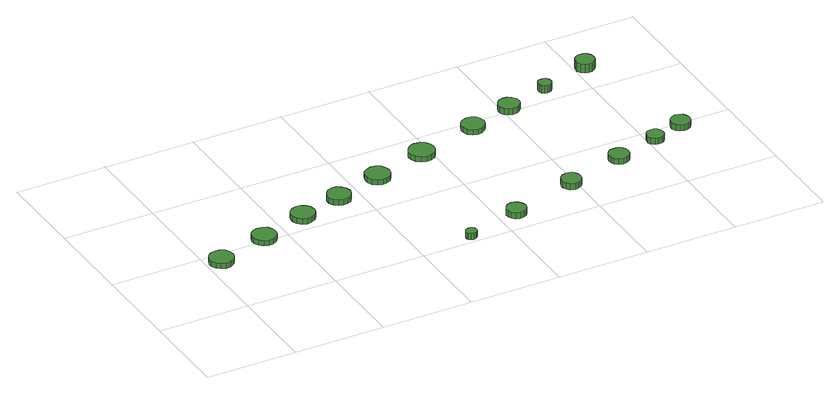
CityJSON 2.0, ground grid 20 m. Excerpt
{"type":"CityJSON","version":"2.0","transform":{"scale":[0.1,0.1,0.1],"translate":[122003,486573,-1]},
"CityObjects":{
"tree1":{"type":"SolitaryVegetationObject","attributes":{"function":"something"},"geometry":[{"type":"MultiSurface","lod":"1","boundaries":[[[0,1,2,3,4,5,6,7,8,9,10,11,12,13,14]],[[15,16,17,18,19,20,21,22,23,24,25,26,27,28,29]],[[0,29,28,1]],[[1,28,27,2]],[[2,27,26,3]],[[3,26,25,4]],[[4,25,24,5]],[[5,24,23,6]],[[6,23,22,7]],[[7,22,21,8]],[[8,21,20,9]],[[9,20,19,10]],[[10,19,18,11]],[[11,18,17,12]],[[12,17,16,13]],[[13,16,15,14]],[[14,15,29,0]]]}]},
"tree2":{"type":"SolitaryVegetationObject","attributes":{"function":"something"},"geometry":[{"type":"MultiSurface","lod":"1","boundaries":[[[30,31,32,33,34,35,36,37,38,39,40,41,42,43,44]],[[45,46,47,48,49,50,51,52,53,54,55,56,57,58,59]],[[30,59,58,31]],[[31,58,57,32]],[[32,57,56,33]],[[33,56,55,34]],[[34,55,54,35]],[[35,54,53,36]],[[36,53,52,37]],[[37,52,51,38]],[[38,51,50,39]],[[39,50,49,40]],[[40,49,48,41]],[[41,48,47,42]],[[42,47,46,43]],[[43,46,45,44]],[[44,45,59,30]]]}]},
"tree3":{"type":"SolitaryVegetationObject","attributes":{"function":"something"},"geometry":[{"type":"MultiSurface","lod":"1","boundaries":[[[60,61,62,63,64,65,66,67,68,69,70,71,72,73,74]],[[75,76,77,78,79,80,81,82,83,84,85,86,87,88,89]],[[60,89,88,61]],[[61,88,87,62]],[[62,87,86,63]],[[63,86,85,64]],[[64,85,84,65]],[[65,84,83,66]],[[66,83,82,67]],[[67,82,81,68]],[[68,81,80,69]],[[69,80,79,70]],[[70,79,78,71]],[[71,78,77,72]],[[72,77,76,73]],[[73,76,75,74]],[[74,75,89,60]]]}]},
"tree4":{"type":"SolitaryVegetationObject","attributes":{"function":"something"},"geometry":[{"type":"MultiSurface","lod":"1","boundaries":[[[90,91,92,93,94,95,96,97,98,99,100,101,102,103,104]],[[105,106,107,108,109,110,111,112,113,114,115,116,117,118,119]],[[90,119,118,91]],[[91,118,117,92]],[[92,117,116,93]],[[93,116,115,94]],[[94,115,114,95]],[[95,114,113,96]],[[96,113,112,97]],[[97,112,111,98]],[[98,111,110,99]],[[99,110,109,100]],[[100,109,108,101]],[[101,108,107,102]],[[102,107,106,103]],[[103,106,105,104]],[[104,105,119,90]]]}]},
"tree5":{"type":"SolitaryVegetationObject","attributes":{"function":"something"},"geometry":[{"type":"MultiSurface","lod":"1","boundaries":[[[120,121,122,123,124,125,126,127,128,129,130,131,132,133,134]],[[135,136,137,138,139,140,141,142,143,144,145,146,147,148,149]],[[120,149,148,121]],[[121,148,147,122]],[[122,147,146,123]],[[123,146,145,124]],[[124,145,144,125]],[[125,144,143,126]],[[126,143,142,127]],[[127,142,141,128]],[[128,141,140,129]],[[129,140,139,130]],[[130,139,138,131]],[[131,138,137,132]],[[132,137,136,133]],[[133,136,135,134]],[[134,135,149,120]]]}]},
"tree6":{"type":"SolitaryVegetationObject","attributes":{"function":"something"},"geometry":[{"type":"MultiSurface","lod":"1","boundaries":[[[150,151,152,153,154,155,156,157,158,159,160,161,162,163,164]],[[165,166,167,168,169,170,171,172,173,174,175,176,177,178,179]],[[150,179,178,151]],[[151,178,177,152]],[[152,177,176,153]],[[153,176,175,154]],[[154,175,174,155]],[[155,174,173,156]],[[156,173,172,157]],[[157,172,171,158]],[[158,171,170,159]],[[159,170,169,160]],[[160,169,168,161]],[[161,168,167,162]],[[162,167,166,163]],[[163,166,165,164]],[[164,165,179,150]]]}]},
"tree7":{"type":"SolitaryVegetationObject","attributes":{"function":"something"},"geometry":[{"type":"MultiSurface","lod":"1","boundaries":[[[180,181,182,183,184,185,186,187,188,189,190,191,192,193,194]],[[195,196,197,198,199,200,201,202,203,204,205,206,207,208,209]],[[180,209,208,181]],[[181,208,207,182]],[[182,207,206,183]],[[183,206,205,184]],[[184,205,204,185]],[[185,204,203,186]],[[186,203,202,187]],[[187,202,201,188]],[[188,201,200,189]],[[189,200,199,190]],[[190,199,198,191]],[[191,198,197,192]],[[192,197,196,193]],[[193,196,195,194]],[[194,195,209,180]]]}]},
"tree8":{"type":"SolitaryVegetationObject","attributes":{"function":"something"},"geometry":[{"type":"MultiSurface","lod":"1","boundaries":[[[210,211,212,213,214,215,216,217,218,219,220,221,222,223,224]],[[225,226,227,228,229,230,231,232,233,234,235,236,237,238,239]],[[210,239,238,211]],[[211,238,237,212]],[[212,237,236,213]],[[213,236,235,214]],[[214,235,234,215]],[[215,234,233,216]],[[216,233,232,217]],[[217,232,231,218]],[[218,231,230,219]],[[219,230,229,220]],[[220,229,228,221]],[[221,228,227,222]],[[222,227,226,223]],[[223,226,225,224]],[[224,225,239,210]]]}]},
"tree9":{"type":"SolitaryVegetationObject","attributes":{"function":"something"}},
"tree10":{"type":"SolitaryVegetationObject","attributes":{"function":"something"},"geometry":[{"type":"MultiSurface","lod":"1","boundaries":[[[240,241,242,243,244,245,246,247,248,249,250,251,252,253,254]],[[255,256,257,258,259,260,261,262,263,264,265,266,267,268,269]],[[240,269,268,241]],[[241,268,267,242]],[[242,267,266,243]],[[243,266,265,244]],[[244,265,264,245]],[[245,264,263,246]],[[246,263,262,247]],[[247,262,261,248]],[[248,261,260,249]],[[249,260,259,250]],[[250,259,258,251]],[[251,258,257,252]],[[252,257,256,253]],[[253,256,255,254]],[[254,255,269,240]]]}]},
"tree11":{"type":"SolitaryVegetationObject","attributes":{"function":"something"},"geometry":[{"type":"MultiSurface","lod":"1","boundaries":[[[270,271,272,273,274,275,276,277,278,279,280,281,282,283,284]],[[285,286,287,288,289,290,291,292,293,294,295,296,297,298,299]],[[270,299,298,271]],[[271,298,297,272]],[[272,297,296,273]],[[273,296,295,274]],[[274,295,294,275]],[[275,294,293,276]],[[276,293,292,277]],[[277,292,291,278]],[[278,291,290,279]],[[279,290,289,280]],[[280,289,288,281]],[[281,288,287,282]],[[282,287,286,283]],[[283,286,285,284]],[[284,285,299,270]]]}]},
"tree12":{"type":"SolitaryVegetationObject","attributes":{"function":"something"},"geometry":[{"type":"MultiSurface","lod":"1","boundaries":[[[300,301,302,303,304,305,306,307,308,309,310,311,312,313,314]],[[315,316,317,318,319,320,321,322,323,324,325,326,327,328,329]],[[300,329,328,301]],[[301,328,327,302]],[[302,327,326,303]],[[303,326,325,304]],[[304,325,324,305]],[[305,324,323,306]],[[306,323,322,307]],[[307,322,321,308]],[[308,321,320,309]],[[309,320,319,310]],[[310,319,318,311]],[[311,318,317,312]],[[312,317,316,313]],[[313,316,315,314]],[[314,315,329,300]]]}]},
"tree13":{"type":"SolitaryVegetationObject","attributes":{"function":"something"},"geometry":[{"type":"MultiSurface","lod":"1","boundaries":[[[330,331,332,333,334,335,336,337,338,339,340,341,342,343,344]],[[345,346,347,348,349,350,351,352,353,354,355,356,357,358,359]],[[330,359,358,331]],[[331,358,357,332]],[[332,357,356,333]],[[333,356,355,334]],[[334,355,354,335]],[[335,354,353,336]],[[336,353,352,337]],[[337,352,351,338]],[[338,351,350,339]],[[339,350,349,340]],[[340,349,348,341]],[[341,348,347,342]],[[342,347,346,343]],[[343,346,345,344]],[[344,345,359,330]]]}]},
"tree14":{"type":"SolitaryVegetationObject","attributes":{"function":"something"},"geometry":[{"type":"MultiSurface","lod":"1","boundaries":[[[360,361,362,363,364,365,366,367,368,369,370,371,372,373,374]],[[375,376,377,378,379,380,381,382,383,384,385,386,387,388,389]],[[360,389,388,361]],[[361,388,387,362]],[[362,387,386,363]],[[363,386,385,364]],[[364,385,384,365]],[[365,384,383,366]],[[366,383,382,367]],[[367,382,381,368]],[[368,381,380,369]],[[369,380,379,370]],[[370,379,378,371]],[[371,378,377,372]],[[372,377,376,373]],[[373,376,375,374]],[[374,375,389,360]]]}]},
"tree15":{"type":"SolitaryVegetationObject","attributes":{"function":"something"},"geometry":[{"type":"MultiSurface","lod":"1","boundaries":[[[390,391,392,393,394,395,396,397,398,399,400,401,402,403,404]],[[405,406,407,408,409,410,411,412,413,414,415,416,417,418,419]],[[390,419,418,391]],[[391,418,417,392]],[[392,417,416,393]],[[393,416,415,394]],[[394,415,414,395]],[[395,414,413,396]],[[396,413,412,397]],[[397,412,411,398]],[[398,411,410,399]],[[399,410,409,400]],[[400,409,408,401]],[[401,408,407,402]],[[402,407,406,403]],[[403,406,405,404]],[[404,405,419,390]]]}]},
"tree16":{"type":"SolitaryVegetationObject","attributes":{"function":"something"},"geometry":[{"type":"MultiSurface","lod":"1","boundaries":[[[420,421,422,423,424,425,426,427,428,429,430,431,432,433,434]],[[435,436,437,438,439,440,441,442,443,444,445,446,447,448,449]],[[420,449,448,421]],[[421,448,447,422]],[[422,447,446,423]],[[423,446,445,424]],[[424,445,444,425]],[[425,444,443,426]],[[426,443,442,427]],[[427,442,441,428]],[[428,441,440,429]],[[429,440,439,430]],[[430,439,438,431]],[[431,438,437,432]],[[432,437,436,433]],[[433,436,435,434]],[[434,435,449,420]]]}]},
"tree17":{"type":"SolitaryVegetationObject","attributes":{"function":"something"},"geometry":[{"type":"MultiSurface","lod":"1","boundaries":[[[450,451,452,453,454,455,456,457,458,459,460,461,462,463,464]],[[465,466,467,468,469,470,471,472,473,474,475,476,477,478,479]],[[450,479,478,451]],[[451,478,477,452]],[[452,477,476,453]],[[453,476,475,454]],[[454,475,474,455]],[[455,474,473,456]],[[456,473,472,457]],[[457,472,471,458]],[[458,471,470,459]],[[459,470,469,460]],[[460,469,468,461]],[[461,468,467,462]],[[462,467,466,463]],[[463,466,465,464]],[[464,465,479,450]]]}]}
},
"vertices":[
[59,171,17],[57,182,17],[51,191,17],[41,196,17],[30,197,17],[20,194,17],[12,187,17],[7,177,17],[7,166,17],[12,156,17],[20,149,17],[30,145,17],[41,146,17],[51,152,17],[57,161,17],[57,161,5],[51,152,5],[41,146,5],[30,145,5],[20,149,5],[12,156,5],[7,166,5],[7,177,5],[12,187,5],[20,194,5],[30,197,5],[41,196,5],[51,191,5],[57,182,5],[59,171,5],
[175,207,17],[173,218,17],[167,227,17],[157,232,17],[146,233,17],[136,230,17],[128,223,17],[123,213,17],[123,202,17],[128,192,17],[136,184,17],[146,181,17],[157,182,17],[167,188,17],[173,196,17],[173,196,5],[167,188,5],[157,182,5],[146,181,5],[136,184,5],[128,192,5],[123,202,5],[123,213,5],[128,223,5],[136,230,5],[146,233,5],[157,232,5],[167,227,5],[173,218,5],[175,207,5],
[282,242,18],[280,253,18],[273,261,18],[264,267,18],[254,268,18],[243,264,18],[235,257,18],[231,247,18],[231,237,18],[235,227,18],[243,220,18],[254,216,18],[264,218,18],[273,223,18],[280,232,18],[280,232,5],[273,223,5],[264,218,5],[254,216,5],[243,220,5],[235,227,5],[231,237,5],[231,247,5],[235,257,5],[243,264,5],[254,268,5],[264,267,5],[273,261,5],[280,253,5],[282,242,5],
[379,270,18],[376,281,18],[370,289,18],[361,295,18],[350,296,18],[340,292,18],[333,285,18],[328,276,18],[328,265,18],[333,255,18],[340,248,18],[350,245,18],[361,246,18],[370,251,18],[376,260,18],[376,260,5],[370,251,5],[361,246,5],[350,245,5],[340,248,5],[333,255,5],[328,265,5],[328,276,5],[333,285,5],[340,292,5],[350,296,5],[361,295,5],[370,289,5],[376,281,5],[379,270,5],
[531,20,18],[530,25,18],[527,29,18],[523,31,18],[518,32,18],[513,30,18],[509,27,18],[507,23,18],[507,17,18],[509,13,18],[513,10,18],[518,8,18],[523,9,18],[527,11,18],[530,15,18],[530,15,4],[527,11,4],[523,9,4],[518,8,4],[513,10,4],[509,13,4],[507,17,4],[507,23,4],[509,27,4],[513,30,4],[518,32,4],[523,31,4],[527,29,4],[530,25,4],[531,20,4],
[486,303,17],[483,314,17],[477,323,17],[467,328,17],[456,330,17],[446,326,17],[437,319,17],[433,309,17],[433,297,17],[437,287,17],[446,280,17],[456,276,17],[467,278,17],[477,283,17],[483,292,17],[483,292,5],[477,283,5],[467,278,5],[456,276,5],[446,280,5],[437,287,5],[433,297,5],[433,309,5],[437,319,5],[446,326,5],[456,330,5],[467,328,5],[477,323,5],[483,314,5],[486,303,5],
[661,55,18],[659,63,18],[654,70,18],[646,75,18],[638,76,18],[629,73,18],[623,67,18],[619,59,18],[619,50,18],[623,43,18],[629,37,18],[638,34,18],[646,35,18],[654,39,18],[659,46,18],[659,46,4],[654,39,4],[646,35,4],[638,34,4],[629,37,4],[623,43,4],[619,50,4],[619,59,4],[623,67,4],[629,73,4],[638,76,4],[646,75,4],[654,70,4],[659,63,4],[661,55,4],
[606,339,17],[604,350,17],[597,360,17],[587,365,17],[575,367,17],[564,363,17],[556,355,17],[551,345,17],[551,333,17],[556,323,17],[564,315,17],[575,311,17],[587,313,17],[597,318,17],[604,328,17],[604,328,5],[597,318,5],[587,313,5],[575,311,5],[564,315,5],[556,323,5],[551,333,5],[551,345,5],[556,355,5],[564,363,5],[575,367,5],[587,365,5],[597,360,5],[604,350,5],[606,339,5],
[811,101,18],[809,109,18],[804,117,18],[796,121,18],[787,122,18],[778,119,18],[772,113,18],[768,105,18],[768,96,18],[772,88,18],[778,82,18],[787,79,18],[796,80,18],[804,84,18],[809,92,18],[809,92,4],[804,84,4],[796,80,4],[787,79,4],[778,82,4],[772,88,4],[768,96,4],[768,105,4],[772,113,4],[778,119,4],[787,122,4],[796,121,4],[804,117,4],[809,109,4],[811,101,4],
[741,378,17],[739,388,17],[733,397,17],[724,402,17],[714,403,17],[704,400,17],[696,393,17],[692,383,17],[692,373,17],[696,363,17],[704,356,17],[714,353,17],[724,354,17],[733,360,17],[739,368,17],[739,368,5],[733,360,5],[724,354,5],[714,353,5],[704,356,5],[696,363,5],[692,373,5],[692,383,5],[696,393,5],[704,400,5],[714,403,5],[724,402,5],[733,397,5],[739,388,5],[741,378,5],
[837,407,20],[835,417,20],[829,424,20],[821,429,20],[811,430,20],[802,427,20],[795,421,20],[791,412,20],[791,403,20],[795,394,20],[802,388,20],[811,385,20],[821,386,20],[829,391,20],[835,398,20],[835,398,6],[829,391,6],[821,386,6],[811,385,6],[802,388,6],[795,394,6],[791,403,6],[791,412,6],[795,421,6],[802,427,6],[811,430,6],[821,429,6],[829,424,6],[835,417,6],[837,407,6],
[941,140,17],[939,149,17],[934,156,17],[926,160,17],[917,161,17],[908,159,17],[901,153,17],[898,144,17],[898,135,17],[901,127,17],[908,121,17],[917,118,17],[926,119,17],[934,124,17],[939,131,17],[939,131,4],[934,124,4],[926,119,4],[917,118,4],[908,121,4],[901,127,4],[898,135,4],[898,144,4],[901,153,4],[908,159,4],[917,161,4],[926,160,4],[934,156,4],[939,149,4],[941,140,4],
[927,439,23],[925,445,23],[922,450,23],[917,453,23],[911,453,23],[905,452,23],[900,448,23],[898,442,23],[898,436,23],[900,431,23],[905,427,23],[911,425,23],[917,425,23],[922,428,23],[925,433,23],[925,433,6],[922,428,6],[917,425,6],[911,425,6],[905,427,6],[900,431,6],[898,436,6],[898,442,6],[900,448,6],[905,452,6],[911,453,6],[917,453,6],[922,450,6],[925,445,6],[927,439,6],
[1036,169,18],[1034,177,18],[1030,183,18],[1023,187,18],[1015,187,18],[1008,185,18],[1002,180,18],[999,173,18],[999,165,18],[1002,158,18],[1008,153,18],[1015,151,18],[1023,152,18],[1030,155,18],[1034,162,18],[1034,162,4],[1030,155,4],[1023,152,4],[1015,151,4],[1008,153,4],[1002,158,4],[999,165,4],[999,173,4],[1002,180,4],[1008,185,4],[1015,187,4],[1023,187,4],[1030,183,4],[1034,177,4],[1036,169,4],
[1108,192,18],[1106,201,18],[1101,208,18],[1093,212,18],[1085,213,18],[1076,210,18],[1070,205,18],[1066,196,18],[1066,188,18],[1070,180,18],[1076,174,18],[1085,171,18],[1093,172,18],[1101,176,18],[1106,183,18],[1106,183,4],[1101,176,4],[1093,172,4],[1085,171,4],[1076,174,4],[1070,180,4],[1066,188,4],[1066,196,4],[1070,205,4],[1076,210,4],[1085,213,4],[1093,212,4],[1101,208,4],[1106,201,4],[1108,192,4],
[1042,473,27],[1041,481,27],[1036,488,27],[1028,492,27],[1020,493,27],[1012,491,27],[1005,485,27],[1002,477,27],[1002,469,27],[1005,461,27],[1012,455,27],[1020,453,27],[1028,453,27],[1036,458,27],[1041,465,27],[1041,465,6],[1036,458,6],[1028,453,6],[1020,453,6],[1012,455,6],[1005,461,6],[1002,469,6],[1002,477,6],[1005,485,6],[1012,491,6],[1020,493,6],[1028,492,6],[1036,488,6],[1041,481,6],[1042,473,6]
]}
